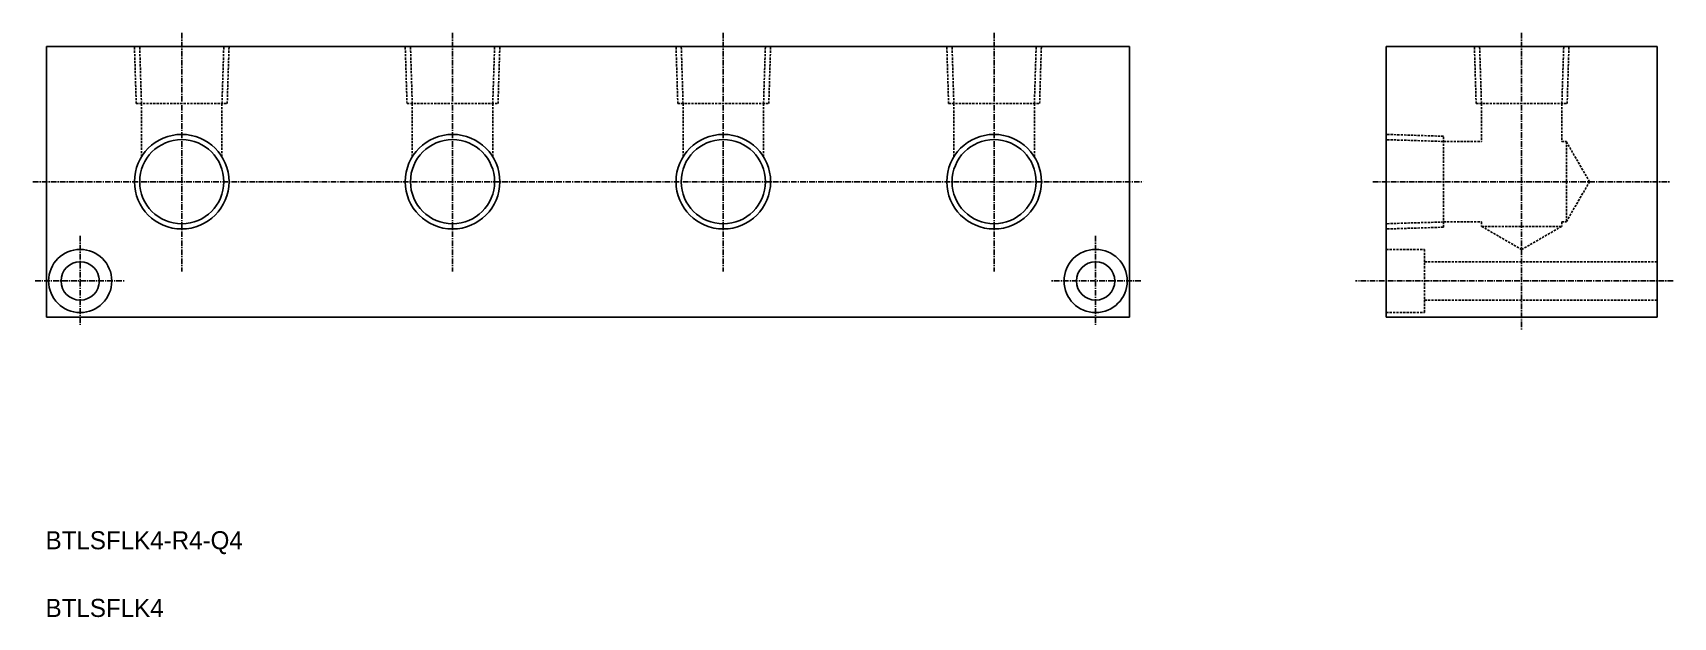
# Model space of a CAD drawing. Extents: x 72 to 436, y 94 to 223.
import ezdxf

# ---------------------------------------------------------------- set-up
doc = ezdxf.new("R2010")
doc.units = 0
doc.linetypes.add('CENTER', pattern=[2, 1.25, -0.25, 0.25, -0.25])
doc.linetypes.add('DASHED', pattern=[0.75, 0.5, -0.25])
doc.layers.get('0').update_dxf_attribs({"linetype": 'CONTINUOUS'})
doc.layers.add('CENTER', color=1, linetype='CENTER')

msp = doc.modelspace()

# ---------------------------------------------------------------- linework, layer by layer
at = {"color": 7, "linetype": 'CONTINUOUS'}
for p, q in [((75.47, 220.12), (315.47, 220.12)), ((75.47, 220.12), (75.47, 160.12)), ((315.47, 220.12), (315.47, 160.12)), ((372.36, 220.12), (432.36, 220.12)), ((372.36, 220.12), (372.36, 160.12)), ((432.36, 220.12), (432.36, 160.12)), ((75.47, 160.12), (315.47, 160.12)), ((372.36, 160.12), (432.36, 160.12))]:
    msp.add_line(p, q, dxfattribs=at)
at = {"color": 3, "linetype": 'DASHED'}
for p, q in [((95.39, 207.42), (94.99, 220.12)), ((96.55, 207.42), (96.15, 220.12)), ((114.39, 207.42), (114.79, 220.12)), ((115.55, 207.42), (115.95, 220.12)), ((155.39, 207.42), (154.99, 220.12)), ((156.55, 207.42), (156.15, 220.12)), ((174.39, 207.42), (174.79, 220.12)), ((175.55, 207.42), (175.95, 220.12)), ((215.39, 207.42), (214.99, 220.12)), ((216.55, 207.42), (216.15, 220.12)), ((234.39, 207.42), (234.79, 220.12)), ((235.55, 207.42), (235.95, 220.12)), ((275.39, 207.42), (274.99, 220.12)), ((276.55, 207.42), (276.15, 220.12)), ((294.39, 207.42), (294.79, 220.12)), ((295.55, 207.42), (295.95, 220.12)), ((392.28, 207.42), (391.89, 220.12)), ((393.45, 207.42), (393.05, 220.12)), ((411.28, 207.42), (411.68, 220.12)), ((412.45, 207.42), (412.84, 220.12)), ((95.39, 207.42), (115.55, 207.42)), ((96.55, 207.42), (96.55, 195.62)), ((114.39, 207.42), (114.39, 195.62)), ((155.39, 207.42), (175.55, 207.42)), ((156.55, 207.42), (156.55, 195.62)), ((174.39, 207.42), (174.39, 195.62)), ((215.39, 207.42), (235.55, 207.42)), ((216.55, 207.42), (216.55, 195.62)), ((234.39, 207.42), (234.39, 195.62)), ((275.39, 207.42), (295.55, 207.42)), ((276.55, 207.42), (276.55, 195.62)), ((294.39, 207.42), (294.39, 195.62)), ((392.28, 207.42), (412.45, 207.42)), ((393.45, 207.42), (393.45, 199.04)), ((411.28, 207.42), (411.28, 199.04)), ((385.06, 200.2), (372.36, 200.6)), ((385.06, 180.04), (385.06, 200.2)), ((385.06, 199.04), (372.36, 199.44)), ((385.06, 199.04), (393.45, 199.04)), ((411.28, 199.04), (412.28, 199.04)), ((412.28, 199.04), (412.28, 181.2)), ((412.28, 198.97), (417.39, 190.12)), ((412.28, 181.27), (417.39, 190.12)), ((385.06, 181.2), (372.36, 180.81)), ((385.06, 180.04), (372.36, 179.64)), ((385.06, 181.2), (393.45, 181.2)), ((393.45, 181.2), (393.45, 180.2)), ((393.45, 180.2), (411.28, 180.2)), ((393.52, 180.2), (402.36, 175.09)), ((411.21, 180.2), (402.36, 175.09)), ((411.28, 181.2), (411.28, 180.2)), ((411.28, 181.2), (412.28, 181.2)), ((372.36, 175.12), (380.86, 175.12)), ((380.86, 175.12), (380.86, 161.12)), ((380.86, 172.37), (432.36, 172.37)), ((380.86, 163.87), (432.36, 163.87)), ((372.36, 161.12), (380.86, 161.12))]:
    msp.add_line(p, q, dxfattribs=at)
at = {"color": 3}
for centre in [(105.47, 190.12), (165.47, 190.12), (225.47, 190.12), (285.47, 190.12)]:
    msp.add_circle(centre, 10.48, dxfattribs=at)
at = {"color": 7, "linetype": 'CONTINUOUS'}
for centre, radius in [((105.47, 190.12), 9.32), ((165.47, 190.12), 9.32), ((225.47, 190.12), 9.32), ((285.47, 190.12), 9.32), ((82.97, 168.12), 7), ((307.97, 168.12), 7), ((82.97, 168.12), 4.25), ((307.97, 168.12), 4.25)]:
    msp.add_circle(centre, radius, dxfattribs=at)
at = {"layer": 'CENTER', "color": 1, "linetype": 'CENTER'}
for p, q in [((105.47, 223.12), (105.47, 170.21)), ((165.47, 223.12), (165.47, 170.21)), ((225.47, 223.12), (225.47, 170.21)), ((285.47, 223.12), (285.47, 170.21)), ((402.36, 223.12), (402.36, 157.12)), ((72.47, 190.12), (318.47, 190.12)), ((369.36, 190.12), (435.36, 190.12)), ((82.97, 178.12), (82.97, 158.12)), ((307.97, 178.12), (307.97, 158.12)), ((72.97, 168.12), (92.97, 168.12)), ((317.97, 168.12), (297.97, 168.12)), ((435.94, 168.12), (365.51, 168.12))]:
    msp.add_line(p, q, dxfattribs=at)

# ---------------------------------------------------------------- texts
at = {"color": 7, "linetype": 'CONTINUOUS'}
for s, p in [('BTLSFLK4-R4-Q4', (75.3, 108.66)), ('BTLSFLK4', (75.3, 93.66))]:
    msp.add_text(s, height=4, dxfattribs=at).set_placement(p)

doc.saveas('drawing.dxf')
